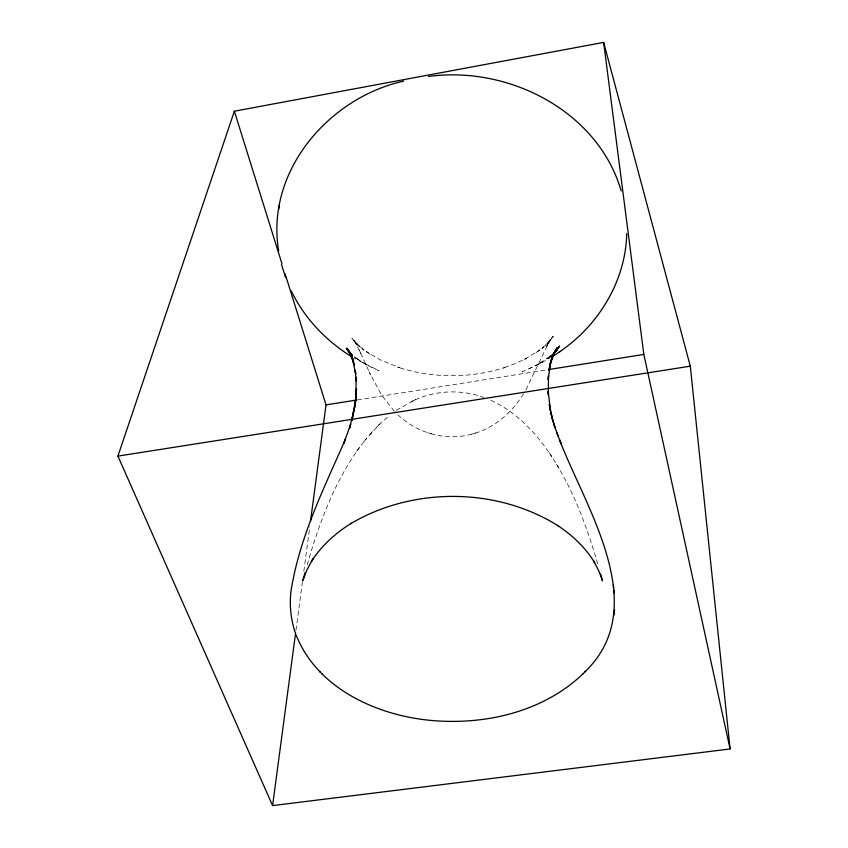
<?xml version="1.0" encoding="UTF-8"?>
<svg xmlns="http://www.w3.org/2000/svg" width="848" height="848" viewBox="0 0 848 848"><rect width="100%" height="100%" fill="white"/><g stroke="black" fill="none" stroke-linecap="round" stroke-linejoin="round"><path stroke-width="0.64" stroke-dasharray="4.24 3.18" d="M295.984 630.128L302.45 581.675M303.849 571.192L309.785 526.672M307.146 565.022C319.007 523.725 334.123 482.374 359.584 447.352M525.94 389.804L550.426 339.189L545.974 347.415L552.451 336.847L546.621 345.263L553.278 336.158L546.716 344.627L550.416 340.196L541.978 348.454L545.879 345.072L536.116 352.662L539.932 349.991L523.449 359.987L526.809 358.206L514.778 363.792L502.557 368.276L505.016 367.47C470.216 378.632 431.918 378.452 397.224 366.972L399.779 367.799L380.381 359.902L366.41 351.708L370.141 354.305L360.156 346.874L363.993 350.182L355.513 342.868L359.552 346.344L351.888 338.214L356.118 343.557L353.34 339.592L356.69 344.733L354.252 340.854L360.941 353.499L359.181 349.917L370.597 374.901M523.523 393.832C512.287 412.064 495.19 427.487 474.286 433.423M363.972 441.596L379.575 424.095L389.667 415.446M356.679 451.189L366.665 438.034M369.611 434.579L372.791 431.25M376.65 427.159L379.575 424.095M550.341 356.118L547.532 358.63L552.122 354.549M550.076 356.213L547.002 358.693L551.539 355.238M549.684 356.605L538.204 364.184L542.19 362.043L528.887 368.891M396.387 410.294L414.195 400.256M551.9 356.86L539.349 363.993L522.114 371.848L525.262 370.502M415.255 399.8C436.667 390.154 461.789 389.296 483.816 397.489M411.768 401.337L417.47 398.814M430.869 433.657C444.511 437.716 459.351 437.801 473.025 433.773M471.626 434.197L475.876 432.946M357.411 399.906L547.045 369.802M397.86 414.767C406.796 423.173 417.608 429.777 429.427 433.222M427.763 432.734L432.31 434.091M375.791 369.368L379.077 370.756L354.029 358.216M490.854 400.362C516.453 412.001 536.53 433.264 551.677 456.542M371.975 367.513L362.446 362.329L366.495 364.926L354.835 357.135L359.287 360.506L354.072 356.457M394.299 411.312L381.346 394.765L369.039 371.742M556.542 464.269C575.75 495.879 588.342 531.06 598.476 566.496M549.303 452.79L559.065 468.266M359.202 346.291L355.354 342.348L359.202 346.291"/><path stroke-width="1.27" d="M626.736 233.582C625.686 281.006 598.465 325.452 559.638 351.782M584.982 671.828C652.642 606.5 585.438 507.899 559.616 439.974L561.228 443.96L556.691 432.279M613.973 614.991L614.567 609.564M272.59 805.6L117.914 456.107L234.366 111.205L603.638 42.4L690.304 366.177L730.086 748.964L272.59 805.6L295.634 632.746M310.485 521.435L326.024 404.888L285.108 273.798M403.68 81.122C328.653 97.637 265.233 171.784 278.674 250.785M278.674 209.297L279.31 205.417M305.036 572.591L302.789 580.636L307.04 569.665L312.986 558.885L311.714 561.005C321.678 545.518 335.691 532.968 351.273 523.301L350.659 523.693C413.029 486.752 496.536 487.218 558.069 525.76L557.422 525.357C572.262 535.12 585.512 547.628 594.787 562.871L593.494 560.74L598.773 570.821L602.536 580.848L600.617 574.064M554.359 352.471L559.659 346.058L553.564 353.828L556.479 349.418L552.196 356.51L556.977 347.786L552.981 355.694L551.37 359.912L554.878 351.411L549.96 364.81L552.249 356.69L548.847 370.364L550.585 362.467L548.211 379.533L548.476 375.791L548.349 394.85L548.19 391.246L550.585 411.439L549.281 404.422L552.557 419.813L550.797 412.658L555.058 428.081L554.041 424.382M554.306 352.365L555.906 350.606M554.285 352.524L556.67 350.054L553.998 352.694M296.164 635.088C317.067 687.834 375.198 714.673 428.675 720.196C483.286 725.718 542.805 712.521 583.223 673.588M582.671 674.149L585.544 671.256M553.108 353.669L557.03 350.16L554.136 352.736M553.596 355.8L553.023 356.181L560.252 351.379M326.024 404.888L356.107 400.108M549.663 369.389L643.833 354.432L730.086 748.964M117.914 456.107L690.304 366.177M428.484 76.5C508.206 65.455 597.999 110.834 621.202 191.001M352.079 356.976C326.226 341.14 304.453 318.286 291.235 290.896M351.093 353.913L349.1 352.206L351.952 354.729M319.791 671.627L320.353 672.199M322.007 673.853L322.569 674.414M349.376 352.185L351.719 354.602M351.666 354.506L346.323 348.539L350.288 353.277M350.425 353.383L347.775 350.023L352.312 356.351L346.779 348.093L352.821 358.99L349.185 351.189L354.337 365.011L352.227 357.718L355.725 373.947L355.174 370.29L356.308 380.953L355.969 377.275L356.096 396.26L356.51 388.691L355.238 404.326L356.128 396.663L351.931 420.449L355.238 404.623L349.546 428.293L350.68 424.191L343.758 443.377L345.571 439.031C324.159 487.706 299.991 536.275 291.288 589.265C289.147 603.755 290.578 618.775 295.274 632.65M285.575 277.561L281.504 264.523M552.79 420.661L557.984 436.116M234.366 111.205L281.96 263.717M613.348 585.205L613.772 588.3M614.047 590.388L614.471 593.494M603.638 42.4L643.833 354.432"/></g></svg>
